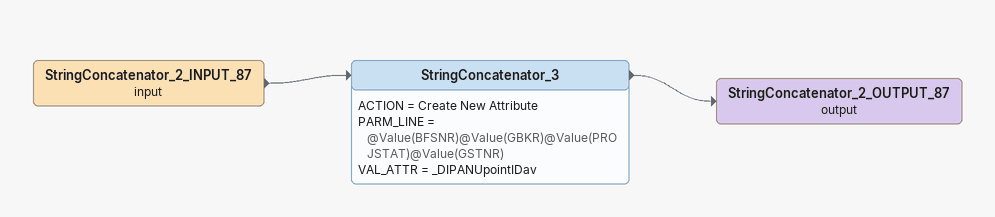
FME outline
StringConcatenator_2_INPUT_87 (input)
    -> StringConcatenator_3
StringConcatenator_3
    ACTION = Create New Attribute
    PARM_LINE = @Value(BFSNR)@Value(GBKR)@Value(PROJSTAT)@Value(GSTNR)
    VAL_ATTR = _DIPANUpointIDav
    -> StringConcatenator_2_OUTPUT_87 (output)
StringConcatenator_2_OUTPUT_87 (output)
